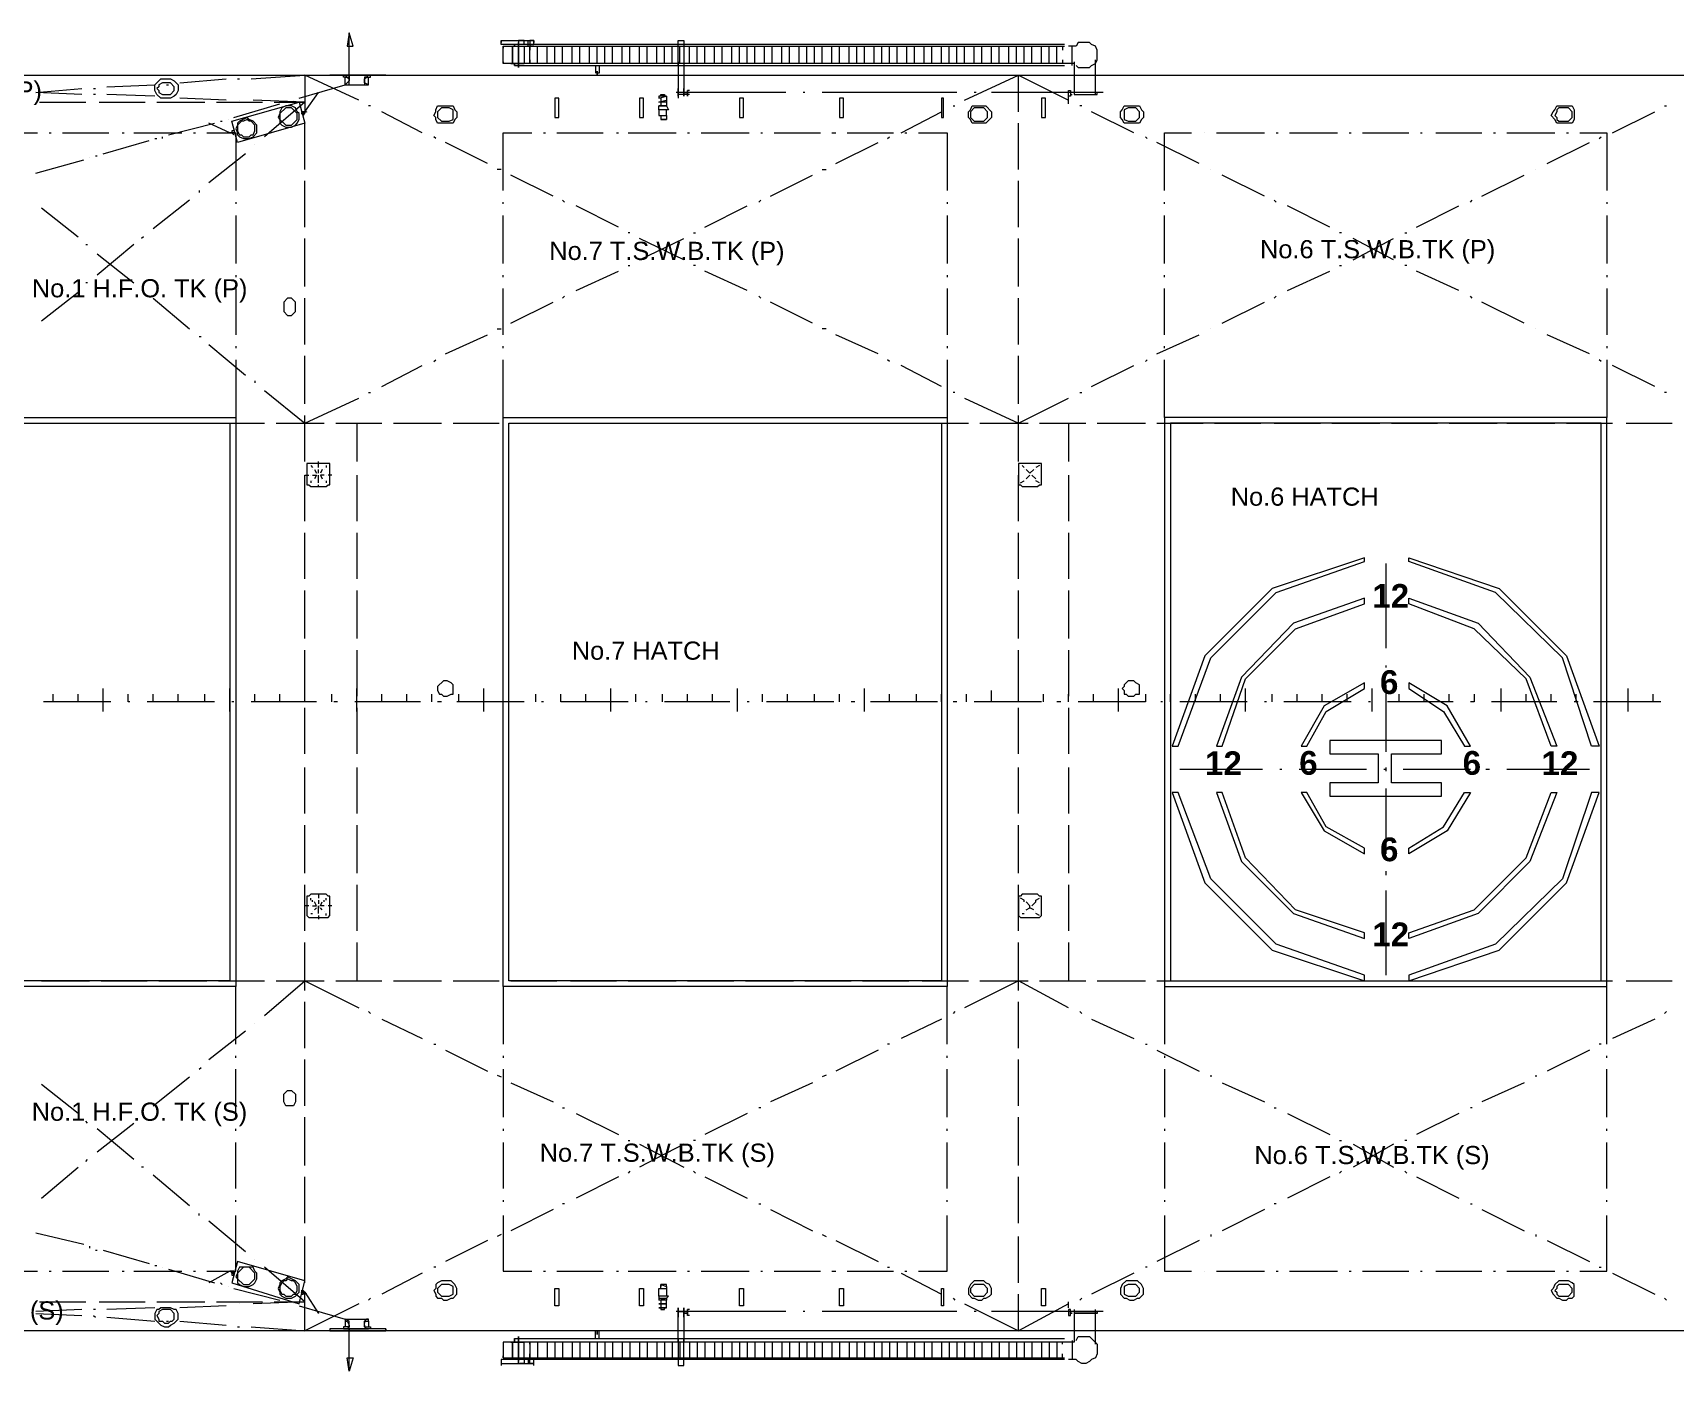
# Model space of a CAD drawing. Header units: millimetres. Extents: x -1005 to 291095, y -4225 to 50669.
# Drawn here: x 84228 to 143048, y -712 to 47225 of the extents above; entities that cross this region are included whole.
import ezdxf

# ---------------------------------------------------------------- set-up
doc = ezdxf.new("R2010")
doc.units = ezdxf.units.MM
doc.layers.add('PDF_Geomertry', color=7, linetype='Continuous')
doc.layers.add('PDF_Text', color=7, linetype='Continuous')
doc.styles.add('PDF SansSerif Bold', font='sanssb__.ttf')
doc.styles.get("Standard").update_dxf_attribs({"font": 'arial.ttf'})

msp = doc.modelspace()

# ---------------------------------------------------------------- linework, layer by layer
at = {"layer": 'PDF_Geomertry', "lineweight": 5}
for points in [[(95420, 45641), (95489, 45641), (95558, 45572), (95558, 45503), (95489, 45434), (95420, 45365), (95420, 45641), (95352, 45641), (95352, 45710), (95420, 45710), (95489, 45641), (95558, 45641), (95558, 45503), (95558, 47225)], [(100999, 46950), (100999, 46881)], [(101344, 46123), (101826, 46123), (101068, 46123), (101068, 46743), (101826, 46743), (101826, 46123)], [(101068, 46743), (101068, 46674), (101068, 46674)], [(101068, 46743), (101068, 46743)], [(101344, 46743), (101826, 46743)], [(121180, 46812), (101482, 46812), (101482, 46743), (121180, 46743)], [(101482, 46743), (101482, 46812)], [(102032, 46812), (101964, 46812), (101826, 46812), (101826, 46950), (101964, 46950), (102032, 46950), (102170, 46950), (102032, 46950)], [(101964, 46743), (101964, 46812), (101964, 46950), (102032, 46950), (102032, 46812), (102032, 46743), (102032, 46605)], [(102170, 46812), (102032, 46812), (102170, 46812), (102170, 46950), (102170, 46881)], [(102032, 46261), (102032, 46123), (102032, 46743)], [(102308, 46123), (102308, 46743)], [(102652, 46123), (102652, 46743)], [(102928, 46123), (102928, 46743)], [(103203, 46123), (103203, 46743)], [(103548, 46123), (103548, 46743)], [(103823, 46123), (103823, 46743)], [(104168, 46123), (104168, 46743)], [(104443, 46123), (104443, 46743)], [(104719, 46123), (104719, 46743)], [(104994, 46123), (104994, 46743)], [(105338, 46123), (105338, 46743)], [(105614, 46123), (105614, 46743)], [(105958, 46123), (105958, 46743)], [(106234, 46123), (106234, 46743)], [(106578, 46123), (106578, 46743)], [(106854, 46123), (106854, 46743)], [(107129, 46123), (107129, 46743)], [(107336, 46054), (107336, 46812), (107336, 46950), (107542, 46950), (107542, 46812), (107542, 46054)], [(107405, 46123), (107405, 46743)], [(107749, 46123), (107749, 46743)], [(108025, 46123), (108025, 46743)], [(108300, 46123), (108300, 46743)], [(108645, 46123), (108645, 46743)], [(108920, 46123), (108920, 46743)], [(109264, 46123), (109264, 46743)], [(109540, 46123), (109540, 46743)], [(109815, 46123), (109815, 46743)], [(110091, 46123), (110091, 46743)], [(110435, 46123), (110435, 46743)], [(110711, 46123), (110711, 46743)], [(111055, 46123), (111055, 46743)], [(111331, 46123), (111331, 46743)], [(111675, 46123), (111675, 46743)], [(111951, 46123), (111951, 46743)], [(112226, 46123), (112226, 46743)], [(112501, 46123), (112501, 46743)], [(112846, 46123), (112846, 46743)], [(113121, 46123), (113121, 46743)], [(113466, 46123), (113466, 46743)], [(113741, 46123), (113741, 46743)], [(114017, 46123), (114017, 46743)], [(114361, 46123), (114361, 46743)], [(114637, 46123), (114637, 46743)], [(114912, 46123), (114912, 46743)], [(115188, 46123), (115188, 46743)], [(115532, 46123), (115532, 46743)], [(115808, 46123), (115808, 46743)], [(116152, 46123), (116152, 46743)], [(116427, 46123), (116427, 46743)], [(116772, 46123), (116772, 46743)], [(117047, 46123), (117047, 46743)], [(117323, 46123), (117323, 46743)], [(117598, 46123), (117598, 46743)], [(117943, 46123), (117943, 46743)], [(118218, 46123), (118218, 46743)], [(118563, 46123), (118563, 46743)], [(118838, 46123), (118838, 46743)], [(119182, 46123), (119182, 46743)], [(119458, 46123), (119458, 46743)], [(119733, 46123), (119733, 46743)], [(120009, 46123), (120009, 46743)], [(120353, 46123), (120353, 46743)], [(120629, 46123), (120629, 46743)], [(120904, 46123), (120904, 46743)], [(121111, 46743), (121111, 46605)], [(121593, 46054), (121662, 45985), (122075, 45985), (122144, 46054), (122282, 46123), (122351, 46261), (122351, 46605), (122282, 46743), (122144, 46812), (122075, 46881), (121662, 46881), (121593, 46743), (121318, 46743)], [(121455, 46054), (121455, 46743)], [(101068, 46192), (101068, 46123), (101068, 46123)], [(101068, 46192), (101068, 46192)], [(121524, 46123), (101482, 46123), (101482, 46054), (109678, 46054)], [(101482, 46054), (101482, 46123)], [(104374, 46054), (104374, 45779)], [(104512, 46054), (104512, 45779), (104443, 45779)], [(107336, 46192), (107336, 45021), (107336, 45021), (107336, 45228), (107336, 44952), (107336, 44883)], [(107542, 46192), (107542, 45021), (107542, 45021), (107542, 45228), (107542, 44952), (107542, 44952)], [(108369, 46054), (121180, 46054)], [(121111, 46261), (121111, 46123)], [(121524, 46192), (121524, 45021), (122282, 45021), (122351, 45021), (122351, 45090), (122282, 45090), (121524, 45090)], [(122282, 45021), (122282, 46261)], [(122282, 46192), (122282, 46192)], [(72554, 45710), (90599, 45710), (144666, 45710)], [(86880, 45297), (88602, 45365)], [(89015, 45365), (89084, 45365)], [(89497, 45434), (91150, 45572)], [(91563, 45572), (91632, 45572)], [(92046, 45572), (93974, 45710)], [(93767, 44883), (95420, 45365), (96247, 45365), (96109, 45434), (96109, 45572), (96178, 45641), (96247, 45641), (96316, 45641), (96316, 45710), (96247, 45710)], [(95903, 44814), (93974, 45710), (93974, 44401), (93974, 44401)], [(95420, 45710), (96247, 45710), (96178, 45641), (96109, 45641), (96109, 45572), (96109, 45503), (96109, 45434), (96109, 45365), (96178, 45365), (96247, 45365), (96247, 45641)], [(95420, 45365), (95558, 45365), (95558, 45503)], [(95558, 45710), (95558, 45641)], [(117598, 44814), (119527, 45710)], [(119527, 44401), (119527, 45710), (121318, 44814)], [(85985, 45021), (84332, 45090), (85985, 45228)], [(84469, 44746), (86122, 44746)], [(86398, 45228), (86467, 45228)], [(86467, 45021), (86398, 45021)], [(86604, 44746), (88257, 44746)], [(88602, 44952), (86880, 45021)], [(88671, 44746), (90393, 44746)], [(89084, 44883), (89015, 44883)], [(91150, 44814), (89497, 44883)], [(90806, 44746), (92459, 44746)], [(91632, 44814), (91632, 44814)], [(93974, 44746), (92114, 44814)], [(92872, 44746), (93974, 44746), (92528, 43506)], [(93285, 44746), (93354, 44746)], [(93561, 44814), (93561, 44814)], [(93974, 44401), (93974, 44401), (94456, 45090)], [(106923, 44952), (106923, 44608), (106647, 44608), (106923, 44608), (106923, 44608)], [(106647, 44746), (106647, 44746)], [(106716, 44952), (106716, 45021), (106854, 45021), (106854, 44952)], [(106716, 44883), (106716, 44608), (106716, 44608)], [(106785, 45021), (106785, 44952)], [(111193, 45090), (107267, 45090)], [(107336, 45021), (107336, 45021), (107336, 45021), (107336, 45159), (107336, 45228), (107336, 45228)], [(107336, 44952), (107336, 45228)], [(107749, 45021), (107680, 45021), (107542, 45021), (107542, 45021), (107336, 45021), (107336, 45021)], [(107542, 44952), (107542, 45228)], [(107542, 45021), (107542, 45021), (107542, 45159), (107542, 45090), (107680, 45090)], [(107542, 45090), (107542, 45090)], [(107749, 45159), (107680, 45159), (107680, 45159)], [(111882, 45090), (111813, 45090)], [(117323, 45090), (112501, 45090)], [(118012, 45090), (117943, 45090)], [(122557, 45090), (118563, 45090)], [(121318, 44677), (121318, 44952), (121318, 45159), (121386, 45159), (121386, 44952), (121318, 44952)], [(121455, 45090), (121386, 45090)], [(121386, 45021), (121455, 45021)], [(91219, 44126), (91219, 44126)], [(91426, 44195), (93079, 44677)], [(94043, 44401), (93836, 44332), (93905, 44332), (93905, 44401), (93836, 44401), (93836, 44401)], [(93905, 44263), (93905, 44263), (93974, 44332), (93974, 44401), (93836, 44401), (93836, 44401)], [(96316, 44608), (96247, 44608)], [(98175, 43644), (96729, 44401)], [(106647, 44608), (106647, 44608)], [(106647, 44470), (106647, 44608), (106923, 44608), (106991, 44470), (106647, 44470), (106647, 44263), (106923, 44263), (106923, 44470)], [(106716, 44263), (106716, 44126), (106716, 44126)], [(106923, 44608), (106923, 44608)], [(106923, 44263), (106923, 44126), (106923, 44126)], [(115325, 43644), (116772, 44401)], [(117185, 44608), (117254, 44608)], [(121800, 44608), (121731, 44608)], [(123659, 43644), (122144, 44401)], [(140809, 43644), (142324, 44401)], [(142669, 44608), (142738, 44608)], [(82679, 43644), (84400, 43644)], [(84814, 43644), (84883, 43644)], [(85296, 43644), (86949, 43644)], [(87431, 43644), (87500, 43644)], [(87844, 43644), (89566, 43644)], [(89084, 43575), (90737, 43988)], [(89979, 43644), (90048, 43644)], [(90461, 43644), (91495, 43644), (91495, 41577)], [(91288, 43644), (91288, 43644), (90530, 43988)], [(90944, 44057), (91012, 44057)], [(91426, 43712), (91357, 43712), (91357, 43644), (91426, 43644), (91288, 43644), (91357, 43644), (91357, 43644)], [(91288, 43644), (91357, 43644), (91357, 43644)], [(91426, 43781), (91426, 43712), (91357, 43712), (91357, 43644), (91426, 43575)], [(93974, 42335), (93974, 43988)], [(101068, 41577), (101068, 43644), (102101, 43644)], [(102515, 43644), (102584, 43644)], [(102997, 43644), (104650, 43644)], [(105132, 43644), (105201, 43644)], [(105545, 43644), (107267, 43644)], [(107680, 43644), (107749, 43644)], [(108162, 43644), (109884, 43644)], [(110298, 43644), (110366, 43644)], [(110780, 43644), (112433, 43644)], [(112846, 43644), (112984, 43644)], [(113397, 43644), (115050, 43644)], [(115463, 43644), (115532, 43644)], [(115945, 43644), (116978, 43644), (116978, 41577)], [(119527, 42335), (119527, 43988)], [(124761, 41577), (124761, 43644), (125726, 43644)], [(126208, 43644), (126208, 43644)], [(126621, 43644), (128343, 43644)], [(128756, 43644), (128825, 43644)], [(129238, 43644), (130960, 43644)], [(131373, 43644), (131442, 43644)], [(131855, 43644), (133508, 43644)], [(133922, 43644), (133991, 43644)], [(134473, 43644), (136126, 43644)], [(136539, 43644), (136608, 43644)], [(137021, 43644), (138743, 43644)], [(139156, 43644), (139225, 43644)], [(139638, 43644), (140603, 43644), (140603, 41577)], [(86742, 42886), (88395, 43368)], [(88602, 43437), (88671, 43437)], [(88877, 43437), (88877, 43506)], [(92183, 43230), (92183, 43230)], [(98658, 43437), (98589, 43506)], [(100517, 42542), (99002, 43299)], [(112984, 42542), (114499, 43299)], [(114843, 43437), (114912, 43506)], [(124141, 43437), (124073, 43506)], [(126001, 42542), (124486, 43299)], [(138467, 42542), (139983, 43299)], [(140327, 43437), (140396, 43506)], [(84332, 42197), (86053, 42679)], [(86260, 42748), (86260, 42748)], [(86467, 42817), (86536, 42817)], [(91839, 42886), (90530, 41853)], [(93974, 40269), (93974, 41922)], [(100999, 42335), (100862, 42335)], [(102859, 41371), (101344, 42128)], [(110642, 41371), (112157, 42128)], [(112501, 42335), (112639, 42335)], [(119527, 40269), (119527, 41922)], [(126414, 42335), (126414, 42335)], [(128343, 41371), (126828, 42128)], [(136126, 41371), (137641, 42128)], [(138054, 42335), (138054, 42335)], [(89842, 41233), (88533, 40200)], [(90186, 41577), (90186, 41508)], [(103272, 41164), (103203, 41233)], [(110229, 41164), (110298, 41233)], [(128756, 41164), (128687, 41233)], [(135712, 41164), (135781, 41233)], [(84538, 40957), (85847, 39924)], [(91495, 41164), (91495, 41095)], [(91495, 40682), (91495, 38960)], [(101068, 41095), (101068, 41164)], [(101068, 38960), (101068, 40682)], [(105201, 40269), (103685, 41026)], [(108300, 40269), (109815, 41026)], [(116978, 41164), (116978, 41095)], [(116978, 40682), (116978, 38960)], [(124761, 41095), (124761, 41164)], [(124761, 38960), (124761, 40682)], [(130685, 40269), (129169, 41026)], [(133784, 40269), (135299, 41026)], [(140603, 41164), (140603, 41095)], [(140603, 40682), (140603, 38960)], [(105614, 40062), (105545, 40062)], [(107887, 40062), (107956, 40062)], [(131098, 40062), (131029, 40062)], [(133371, 40062), (133440, 40062)], [(86122, 39649), (86191, 39649)], [(87844, 39649), (86536, 38547)], [(88189, 39924), (88120, 39855)], [(93974, 38134), (93974, 39855)], [(107542, 39098), (105958, 39855)], [(105958, 39098), (107542, 39855)], [(119527, 38134), (119527, 39855)], [(131511, 39098), (132957, 39855)], [(132957, 39098), (131511, 39855)], [(86536, 39304), (87844, 38271)], [(105545, 38891), (105614, 38891)], [(107956, 38891), (107887, 38891)], [(131029, 38891), (131098, 38891)], [(133440, 38891), (133371, 38891)], [(86191, 38271), (86122, 38271)], [(91495, 38547), (91495, 38478)], [(101068, 38478), (101068, 38547)], [(103685, 37996), (105201, 38685)], [(109815, 37996), (108300, 38685)], [(116978, 38547), (116978, 38478)], [(124761, 38478), (124761, 38547)], [(129169, 37996), (130685, 38685)], [(135299, 37996), (133784, 38685)], [(140603, 38547), (140603, 38478)], [(85847, 37927), (84538, 36894)], [(88189, 37996), (88189, 37996)], [(88533, 37720), (89842, 36618)], [(91495, 38065), (91495, 36412)], [(93974, 36067), (93974, 37720)], [(101068, 36412), (101068, 38065)], [(103203, 37720), (103272, 37789)], [(110298, 37720), (110229, 37789)], [(116978, 38065), (116978, 36412)], [(119527, 36067), (119527, 37720)], [(124761, 36412), (124761, 38065)], [(128687, 37720), (128756, 37789)], [(135781, 37720), (135712, 37789)], [(140603, 38065), (140603, 36412)], [(101344, 36825), (102859, 37583)], [(112157, 36825), (110642, 37583)], [(126828, 36825), (128343, 37583)], [(137641, 36825), (136126, 37583)], [(100862, 36618), (100999, 36618)], [(112639, 36618), (112501, 36618)], [(126414, 36618), (126414, 36618)], [(138054, 36618), (138054, 36618)], [(90186, 36343), (90255, 36343)], [(90530, 36067), (91839, 34965)], [(91495, 35998), (91495, 35930)], [(99002, 35723), (100517, 36412)], [(101068, 35930), (101068, 35998)], [(114499, 35723), (112984, 36412)], [(116978, 35998), (116978, 35930)], [(124486, 35723), (126001, 36412)], [(124761, 35930), (124761, 35998)], [(139983, 35723), (138467, 36412)], [(140603, 35998), (140603, 35930)], [(91495, 35516), (91495, 33450)], [(93974, 33932), (93974, 35654)], [(96729, 34552), (98175, 35310)], [(98589, 35447), (98658, 35516)], [(116978, 35516), (116978, 33450), (116978, 13063), (101068, 13063), (101068, 33450), (116978, 33450)], [(101068, 33450), (101068, 35516)], [(114912, 35447), (114843, 35516)], [(116772, 34552), (115325, 35310)], [(119527, 33932), (119527, 35654)], [(122144, 34552), (123659, 35310)], [(124073, 35447), (124141, 35516)], [(124761, 33450), (124761, 35516)], [(140396, 35447), (140327, 35516)], [(140603, 35516), (140603, 33450)], [(142324, 34552), (140809, 35310)], [(92183, 34759), (92183, 34690)], [(92528, 34414), (93974, 33243), (95903, 34139)], [(96247, 34345), (96316, 34345)], [(117254, 34345), (117185, 34345)], [(117598, 34139), (119527, 33243), (121318, 34139)], [(121731, 34345), (121800, 34345)], [(142738, 34345), (142669, 34345)], [(84538, 33243), (86260, 33243)], [(86673, 33243), (88326, 33243)], [(88740, 33243), (90461, 33243)], [(90875, 33243), (92528, 33243)], [(92941, 33243), (94663, 33243)], [(93974, 31866), (93974, 33519)], [(95076, 33243), (96729, 33243)], [(95834, 33243), (95834, 31866)], [(97142, 33243), (98864, 33243)], [(99277, 33243), (100930, 33243)], [(101344, 33243), (102997, 33243)], [(103479, 33243), (105132, 33243)], [(105545, 33243), (107267, 33243)], [(107680, 33243), (109333, 33243)], [(109747, 33243), (111468, 33243)], [(111882, 33243), (113535, 33243)], [(113948, 33243), (115601, 33243)], [(116083, 33243), (117736, 33243)], [(118149, 33243), (119871, 33243)], [(119527, 31866), (119527, 33519)], [(120284, 33243), (121937, 33243)], [(121318, 33243), (121318, 31866)], [(122351, 33243), (124073, 33243)], [(124486, 33243), (126139, 33243)], [(126552, 33243), (128205, 33243)], [(128687, 33243), (130340, 33243)], [(130753, 33243), (132475, 33243)], [(132889, 33243), (134542, 33243)], [(134955, 33243), (136677, 33243)], [(137021, 33243), (138743, 33243)], [(139156, 33243), (140809, 33243)], [(141291, 33243), (142944, 33243)], [(94456, 31659), (94456, 31728), (94456, 31866)], [(93974, 29731), (93974, 31384), (94112, 31384)], [(94181, 31728), (94250, 31659)], [(94181, 31384), (94181, 31384)], [(94181, 31177), (94181, 31108)], [(94250, 31590), (94250, 31590)], [(94250, 31384), (94387, 31384), (94319, 31246)], [(94250, 31177), (94250, 31177)], [(94319, 31590), (94387, 31453)], [(94456, 31453), (94456, 31590)], [(94456, 31108), (94456, 31177), (94456, 31384), (94456, 31384), (94456, 31384)], [(94594, 31590), (94525, 31453)], [(94663, 31384), (94525, 31384), (94594, 31246)], [(94663, 31590), (94663, 31590)], [(94663, 31177), (94663, 31177)], [(94732, 31728), (94732, 31659)], [(94732, 31384), (94732, 31384)], [(94732, 31177), (94732, 31108)], [(94938, 31384), (94801, 31384)], [(95834, 31384), (95834, 29731)], [(119527, 29731), (119527, 31384)], [(119596, 31108), (119733, 31177), (119733, 31177)], [(119665, 31728), (119733, 31659)], [(119733, 31590), (119733, 31590)], [(120078, 31590), (119940, 31453), (119802, 31590)], [(119802, 31246), (119940, 31384), (119940, 31384)], [(119940, 31384), (119940, 31384)], [(120009, 31384), (120147, 31246)], [(120284, 31728), (120147, 31659)], [(120147, 31590), (120147, 31590)], [(120284, 31108), (120147, 31177), (120147, 31177)], [(121318, 31384), (121318, 29731)], [(94456, 30971), (94456, 31039)], [(93974, 27665), (93974, 29318)], [(95834, 29318), (95834, 27665)], [(119527, 27665), (119527, 29318)], [(121318, 29318), (121318, 27665)], [(132682, 28216), (132682, 25185)], [(93974, 25529), (93974, 27251)], [(95834, 27251), (95834, 25529)], [(119527, 25529), (119527, 27251)], [(121318, 27251), (121318, 25529)], [(93974, 23463), (93974, 25116)], [(95834, 25116), (95834, 23463)], [(119527, 23463), (119527, 25116)], [(121318, 25116), (121318, 23463)], [(132682, 24565), (132682, 24496)], [(84951, 23257), (84951, 23532)], [(85847, 23257), (85847, 23532)], [(86742, 22912), (86742, 23739)], [(87706, 23257), (87638, 23257), (87638, 23532)], [(88533, 23257), (88533, 23532)], [(89428, 23257), (89428, 23532)], [(90393, 23257), (90393, 23532)], [(91288, 22912), (91288, 23739)], [(92183, 23257), (92183, 23532)], [(93079, 23257), (93079, 23532)], [(93974, 23257), (93974, 23532)], [(94938, 23257), (94938, 23532)], [(95834, 22912), (95834, 23739)], [(96729, 23257), (96729, 23532)], [(97625, 23257), (97625, 23532)], [(98520, 23257), (98520, 23532)], [(99484, 23257), (99484, 23532)], [(100379, 22912), (100379, 23739)], [(101275, 23257), (101275, 23532)], [(102239, 23257), (102239, 23532)], [(105545, 23257), (103135, 23257), (103135, 23532)], [(104030, 23257), (104030, 23532)], [(104925, 22912), (104925, 23739)], [(105821, 23257), (105821, 23532)], [(106785, 23257), (106785, 23532)], [(107680, 23257), (107680, 23532)], [(108576, 23257), (108576, 23532)], [(109471, 22912), (109471, 23739)], [(110366, 23257), (110366, 23532)], [(111262, 23257), (111262, 23532)], [(112226, 23257), (112226, 23532)], [(113121, 23257), (113121, 23532)], [(114017, 22912), (114017, 23739)], [(114912, 23257), (114912, 23532)], [(115876, 23257), (115876, 23532)], [(116772, 23257), (116772, 23532)], [(117667, 23257), (117667, 23532)], [(118563, 23257), (118563, 23670)], [(119527, 23257), (119527, 23532)], [(120422, 23257), (120422, 23532)], [(121318, 23257), (121318, 23532)], [(124073, 23532), (124073, 23257), (121662, 23257)], [(122213, 23257), (122213, 23532)], [(123108, 22912), (123108, 23739)], [(124968, 23257), (124968, 23532)], [(125863, 23257), (125863, 23532)], [(126759, 23257), (126759, 23532)], [(127654, 22912), (127654, 23739)], [(128618, 23257), (128618, 23532)], [(129514, 23257), (129514, 23532)], [(130409, 23257), (130409, 23532)], [(131304, 23257), (131304, 23532)], [(132200, 22912), (132200, 23739)], [(132682, 23876), (132682, 21466)], [(133164, 23257), (133164, 23532)], [(134059, 23257), (134059, 23532)], [(134955, 23257), (134955, 23532)], [(135850, 23532), (135850, 23257), (135712, 23257)], [(136814, 22912), (136814, 23739)], [(137710, 23257), (137710, 23532)], [(138605, 23257), (138605, 23532)], [(139501, 23257), (139501, 23532)], [(140396, 23257), (140396, 23532)], [(141360, 22912), (141360, 23739)], [(142256, 23257), (142256, 23532)], [(87018, 23257), (84607, 23257)], [(90737, 23257), (88326, 23257)], [(91426, 23257), (91357, 23257)], [(94387, 23257), (92046, 23257)], [(93974, 21397), (93974, 23050)], [(95145, 23257), (95007, 23257)], [(98107, 23257), (95765, 23257)], [(95834, 23050), (95834, 21397)], [(98864, 23257), (98726, 23257)], [(101826, 23257), (99415, 23257)], [(102515, 23257), (102446, 23257)], [(106234, 23257), (106165, 23257)], [(109196, 23257), (106854, 23257)], [(109884, 23257), (109815, 23257)], [(112915, 23257), (110504, 23257)], [(113672, 23257), (113535, 23257)], [(116634, 23257), (114223, 23257)], [(117323, 23257), (117185, 23257)], [(120353, 23257), (117943, 23257)], [(119527, 21397), (119527, 23050)], [(121042, 23257), (120904, 23257)], [(121318, 23050), (121318, 21397)], [(124692, 23257), (124624, 23257)], [(127723, 23257), (125312, 23257)], [(128412, 23257), (128343, 23257)], [(131442, 23257), (129032, 23257)], [(132131, 23257), (132062, 23257)], [(135093, 23257), (132751, 23257)], [(138812, 23257), (136470, 23257)], [(139569, 23257), (139432, 23257)], [(142531, 23257), (140120, 23257)], [(132889, 21879), (132406, 21879)], [(93974, 19262), (93974, 20915)], [(95834, 20915), (95834, 19262)], [(119527, 19262), (119527, 20915)], [(121318, 20915), (121318, 19262)], [(125312, 20846), (128274, 20846)], [(128894, 20846), (128963, 20846)], [(129583, 20846), (131993, 20846)], [(132613, 20846), (132682, 20846)], [(132682, 20915), (132682, 20777)], [(133302, 20846), (135712, 20846)], [(136263, 20846), (136401, 20846)], [(137021, 20846), (139983, 20846)], [(132682, 20157), (132682, 17815)], [(132406, 19882), (132889, 19882)], [(93974, 17127), (93974, 18849)], [(95834, 18849), (95834, 17127)], [(119527, 17127), (119527, 18849)], [(121318, 18849), (121318, 17127)], [(132682, 17196), (132682, 17058)], [(93974, 15060), (93974, 16713)], [(95834, 16713), (95834, 15060)], [(119527, 15060), (119527, 16713)], [(121318, 16713), (121318, 15060)], [(132682, 16507), (132682, 13476)], [(94112, 15956), (93974, 15956)], [(94181, 16162), (94181, 16231)], [(94181, 15956), (94181, 15956)], [(94250, 16094), (94250, 16162)], [(94250, 15956), (94387, 15956), (94319, 16094)], [(94319, 15818), (94387, 15887)], [(94456, 16369), (94456, 16231), (94456, 16231)], [(94456, 16162), (94456, 16025)], [(94456, 15680), (94456, 15680), (94456, 15887), (94456, 15956), (94456, 15956)], [(94663, 15956), (94525, 15956), (94594, 16094)], [(94594, 15818), (94525, 15887)], [(94663, 16094), (94663, 16162)], [(94732, 16162), (94732, 16231)], [(94732, 15956), (94732, 15956)], [(94938, 15956), (94801, 15956)], [(119733, 16094), (119733, 16162), (119596, 16231)], [(120078, 15818), (119940, 15887), (119940, 15956), (119802, 16094)], [(119802, 15818), (119940, 15887), (119940, 15956)], [(120009, 15956), (120147, 16094), (120147, 16162), (120284, 16231)], [(94181, 15680), (94250, 15680)], [(94250, 15749), (94250, 15749)], [(94456, 15611), (94456, 15474)], [(94663, 15749), (94663, 15749)], [(94732, 15611), (94732, 15680)], [(119665, 15680), (119733, 15680)], [(119733, 15749), (119733, 15749)], [(120147, 15749), (120147, 15749)], [(120284, 15611), (120147, 15680)], [(93974, 12925), (93974, 14647)], [(95834, 14647), (95834, 13270)], [(119527, 12925), (119527, 14647)], [(121318, 14647), (121318, 13270)], [(84538, 13270), (86260, 13270)], [(86673, 13270), (88326, 13270)], [(88740, 13270), (90461, 13270)], [(90875, 13270), (92528, 13270)], [(91495, 10997), (91495, 13063)], [(92528, 12030), (93974, 13270), (95903, 12305)], [(92941, 13270), (94663, 13270)], [(95076, 13270), (96729, 13270)], [(97142, 13270), (98864, 13270)], [(99277, 13270), (100930, 13270)], [(101068, 13063), (101068, 10997)], [(101344, 13270), (102997, 13270)], [(103479, 13270), (105132, 13270)], [(105545, 13270), (107267, 13270)], [(107680, 13270), (109333, 13270)], [(109747, 13270), (111468, 13270)], [(111882, 13270), (113535, 13270)], [(113948, 13270), (115601, 13270)], [(116083, 13270), (117736, 13270)], [(116978, 10997), (116978, 13063)], [(121318, 12305), (119527, 13270), (117598, 12305)], [(118149, 13270), (119871, 13270)], [(120284, 13270), (121937, 13270)], [(122351, 13270), (124073, 13270)], [(124486, 13270), (126139, 13270)], [(124761, 13063), (124761, 10997)], [(126552, 13270), (128205, 13270)], [(128687, 13270), (130340, 13270)], [(130753, 13270), (132475, 13270)], [(132889, 13270), (134542, 13270)], [(134955, 13270), (136677, 13270)], [(137021, 13270), (138743, 13270)], [(139156, 13270), (140809, 13270)], [(140603, 10997), (140603, 13063)], [(141291, 13270), (142944, 13270)], [(93974, 10859), (93974, 12512)], [(119527, 10859), (119527, 12512)], [(96247, 12168), (96316, 12099)], [(96729, 11892), (98175, 11203)], [(116772, 11892), (115325, 11203)], [(117254, 12168), (117185, 12099)], [(121731, 12168), (121800, 12099)], [(122144, 11892), (123659, 11203)], [(142324, 11892), (140809, 11203)], [(142738, 12168), (142669, 12099)], [(90530, 10446), (91839, 11479)], [(92183, 11754), (92183, 11754)], [(98589, 10997), (98658, 10997)], [(99002, 10790), (100517, 10033)], [(114499, 10790), (112984, 10033)], [(114912, 10997), (114843, 10997)], [(124073, 10997), (124141, 10997)], [(124486, 10790), (126001, 10033)], [(139983, 10790), (138467, 10033)], [(140396, 10997), (140327, 10997)], [(90186, 10101), (90255, 10170)], [(91495, 10515), (91495, 10584)], [(91495, 8380), (91495, 10101)], [(93974, 8793), (93974, 10446)], [(101068, 10584), (101068, 10515)], [(101068, 10101), (101068, 8380)], [(116978, 10515), (116978, 10584)], [(116978, 8380), (116978, 10101)], [(119527, 8793), (119527, 10446)], [(124761, 10584), (124761, 10515)], [(124761, 10101), (124761, 8380)], [(140603, 10515), (140603, 10584)], [(140603, 8380), (140603, 10101)], [(85847, 8517), (84538, 9550)], [(88533, 8793), (89842, 9826)], [(100862, 9895), (100999, 9826)], [(101344, 9619), (102859, 8931)], [(112157, 9619), (110642, 8931)], [(112639, 9895), (112501, 9826)], [(126414, 9895), (126414, 9826)], [(126828, 9619), (128343, 8931)], [(137641, 9619), (136126, 8931)], [(138054, 9895), (138054, 9826)], [(86191, 8173), (86122, 8242)], [(88189, 8448), (88189, 8517)], [(93974, 6658), (93974, 8380)], [(103203, 8724), (103272, 8724)], [(103685, 8517), (105201, 7760)], [(109815, 8517), (108300, 7760)], [(110298, 8724), (110229, 8724)], [(119527, 6658), (119527, 8380)], [(128687, 8724), (128756, 8724)], [(129169, 8517), (130685, 7760)], [(135299, 8517), (133784, 7760)], [(135781, 8724), (135712, 8724)], [(86536, 7140), (87844, 8173)], [(87844, 6864), (86536, 7966)], [(91495, 7897), (91495, 7966)], [(101068, 7966), (101068, 7897)], [(116978, 7897), (116978, 7966)], [(124761, 7966), (124761, 7897)], [(140603, 7897), (140603, 7966)], [(91495, 5831), (91495, 7484)], [(101068, 7484), (101068, 5831)], [(105545, 7553), (105614, 7553)], [(107542, 7415), (105958, 6589)], [(105958, 7415), (107542, 6589)], [(107956, 7553), (107887, 7553)], [(116978, 5831), (116978, 7484)], [(124761, 7484), (124761, 5831)], [(131029, 7553), (131098, 7553)], [(132957, 7415), (131511, 6589)], [(131511, 7415), (132957, 6589)], [(133440, 7553), (133371, 7553)], [(140603, 5831), (140603, 7484)], [(84538, 5487), (85847, 6589)], [(86122, 6795), (86191, 6864)], [(88189, 6589), (88120, 6589)], [(89842, 5211), (88533, 6313)], [(93974, 4591), (93974, 6244)], [(105201, 6244), (103685, 5487)], [(105614, 6451), (105545, 6382)], [(107887, 6451), (107956, 6382)], [(108300, 6244), (109815, 5487)], [(119527, 4591), (119527, 6244)], [(130685, 6244), (129169, 5487)], [(131098, 6451), (131029, 6382)], [(133371, 6451), (133440, 6382)], [(133784, 6244), (135299, 5487)], [(91495, 5349), (91495, 5418)], [(101068, 5418), (101068, 5349)], [(116978, 5349), (116978, 5418)], [(124761, 5418), (124761, 5349)], [(140603, 5349), (140603, 5418)], [(90186, 4867), (90186, 4936)], [(90461, 2870), (91495, 2870), (91495, 4867)], [(101068, 4867), (101068, 2870), (102101, 2870)], [(102859, 5074), (101344, 4316)], [(103272, 5280), (103203, 5280)], [(110229, 5280), (110298, 5280)], [(110642, 5074), (112157, 4316)], [(115945, 2870), (116978, 2870), (116978, 4867)], [(124761, 4867), (124761, 2870), (125726, 2870)], [(128343, 5074), (126828, 4316)], [(128756, 5280), (128687, 5280)], [(135712, 5280), (135781, 5280)], [(136126, 5074), (137641, 4316)], [(139638, 2870), (140603, 2870), (140603, 4867)], [(84332, 4247), (86053, 3834)], [(91839, 3558), (90530, 4660)], [(100999, 4178), (100862, 4109)], [(112501, 4178), (112639, 4109)], [(126414, 4178), (126414, 4109)], [(138054, 4178), (138054, 4109)], [(86260, 3765), (86260, 3696)], [(86467, 3627), (86536, 3627)], [(86742, 3627), (88395, 3145)], [(93974, 2456), (93974, 4109)], [(100517, 3972), (99002, 3214)], [(112984, 3972), (114499, 3214)], [(119527, 2456), (119527, 4109)], [(126001, 3972), (124486, 3214)], [(138467, 3972), (139983, 3214)], [(88602, 3076), (88671, 3076)], [(88877, 3007), (88877, 3007)], [(92183, 3283), (92183, 3283)], [(92872, 1768), (93974, 1768), (92528, 3007)], [(98658, 3007), (98589, 3007)], [(114843, 3007), (114912, 3007)], [(124141, 3007), (124073, 3007)], [(140327, 3007), (140396, 3007)], [(82679, 2870), (84400, 2870)], [(84814, 2870), (84883, 2870)], [(85296, 2870), (86949, 2870)], [(87431, 2870), (87500, 2870)], [(87844, 2870), (89566, 2870)], [(89084, 2938), (90737, 2456)], [(89979, 2870), (90048, 2870)], [(91288, 2870), (90530, 2456)], [(90944, 2456), (91012, 2387)], [(91288, 2870), (91288, 2870), (91426, 2801)], [(91357, 2870), (91288, 2870), (91357, 2870), (91357, 2801), (91426, 2801), (91426, 2870), (91357, 2870), (91357, 2801)], [(91426, 2732), (91426, 2801), (91357, 2801), (91357, 2870), (91426, 2870), (91426, 2870)], [(91426, 2870), (91426, 2870), (91357, 2870), (91357, 2732), (91426, 2732), (91426, 2732)], [(98175, 2801), (96729, 2043)], [(102515, 2870), (102584, 2870)], [(102997, 2870), (104650, 2870)], [(105132, 2870), (105201, 2870)], [(105545, 2870), (107267, 2870)], [(106923, 2319), (106923, 2387), (106716, 2387), (106923, 2319), (106923, 2250)], [(106716, 2250), (106716, 2387), (106716, 2319)], [(107680, 2870), (107749, 2870)], [(108162, 2870), (109884, 2870)], [(110298, 2870), (110366, 2870)], [(110780, 2870), (112433, 2870)], [(112846, 2870), (112984, 2870)], [(113397, 2870), (115050, 2870)], [(115325, 2801), (116772, 2043)], [(115463, 2870), (115532, 2870)], [(123659, 2801), (122144, 2043)], [(126208, 2870), (126208, 2870)], [(126621, 2870), (128343, 2870)], [(128756, 2870), (128825, 2870)], [(129238, 2870), (130960, 2870)], [(131373, 2870), (131442, 2870)], [(131855, 2870), (133508, 2870)], [(133922, 2870), (133991, 2870)], [(134473, 2870), (136126, 2870)], [(136539, 2870), (136608, 2870)], [(137021, 2870), (138743, 2870)], [(139156, 2870), (139225, 2870)], [(140809, 2801), (142324, 2043)], [(84469, 1768), (86122, 1768)], [(86604, 1768), (88257, 1768)], [(88671, 1768), (90393, 1768)], [(90806, 1768), (92459, 1768)], [(91219, 2319), (91219, 2319)], [(91426, 2250), (93079, 1836)], [(93974, 1768), (92114, 1699)], [(93285, 1768), (93354, 1768)], [(93836, 2181), (93905, 2181), (93905, 2043), (93836, 2043), (93905, 2043), (93974, 2112), (93905, 2181)], [(94043, 2043), (93836, 2112)], [(95903, 1699), (93974, 734), (93974, 2043), (93974, 2112), (93974, 2112)], [(93974, 2112), (94456, 1354)], [(96316, 1905), (96247, 1836)], [(106647, 1974), (106647, 1905), (106923, 1905), (106991, 1974), (106647, 1974), (106647, 2250), (106923, 2250), (106923, 1974)], [(106923, 1561), (106647, 1561), (106923, 1561), (106923, 1836), (106647, 1905), (106647, 1836)], [(106923, 1836), (106923, 1836), (106647, 1836)], [(106716, 1905), (106716, 1905)], [(106716, 1836), (106716, 1561), (106716, 1492), (106854, 1492), (106854, 1561)], [(106923, 1905), (106923, 1836)], [(117185, 1905), (117254, 1836)], [(117598, 1699), (119527, 734), (119527, 2043)], [(121318, 1561), (121318, 1768)], [(121800, 1905), (121731, 1836)], [(142669, 1905), (142738, 1836)], [(85985, 1492), (84332, 1423)], [(84332, 1354), (85985, 1285)], [(86467, 1492), (86398, 1492)], [(86398, 1285), (86467, 1217)], [(88602, 1561), (86880, 1492)], [(86880, 1217), (88602, 1079)], [(89084, 1561), (89015, 1561)], [(91150, 1630), (89497, 1561)], [(91632, 1699), (91632, 1699)], [(93561, 1699), (93561, 1699)], [(93767, 1630), (95420, 1148), (95420, 1079), (95489, 1079), (95558, 941), (95558, 872), (95420, 872), (95352, 872), (95352, 803), (95420, 803), (95489, 803), (95558, 872), (95558, 941)], [(121524, 1492), (121524, 321), (101482, 321), (101482, 459), (109678, 459)], [(106647, 1699), (106647, 1699)], [(106647, 1561), (106647, 1561)], [(106923, 1699), (106923, 1699)], [(111193, 1423), (107267, 1423)], [(107336, 1217), (107336, 1217), (107336, 1285), (107336, 1561), (107336, 1492), (107336, 1492)], [(107336, 1561), (107336, 1285)], [(107336, 1492), (107336, 1354), (107336, 1354)], [(107336, 1492), (107336, 1423), (107336, 1423)], [(107336, 321), (107336, 1492), (107336, 1217)], [(107336, 1423), (107336, 1423), (107336, 1354), (107336, 1354), (107336, 1423), (107542, 1423)], [(107680, 1354), (107542, 1354), (107542, 1492), (107542, 1492)], [(107542, 1217), (107542, 1217), (107542, 1492), (107542, 1423), (107680, 1423)], [(107542, 1492), (107542, 321)], [(107542, 1423), (107542, 1423)], [(107542, 1354), (107542, 1354), (107542, 1285), (107542, 1285)], [(107749, 1492), (107680, 1492), (107680, 1492)], [(107680, 1492), (107680, 1285)], [(107749, 1285), (107680, 1285), (107680, 1285)], [(111882, 1423), (111813, 1423)], [(117323, 1423), (112501, 1423)], [(118012, 1423), (117943, 1423)], [(122557, 1423), (118563, 1423)], [(121318, 1699), (119527, 734)], [(121386, 1423), (121455, 1423)], [(121455, 1354), (121386, 1354)], [(121524, 1423), (122282, 1423), (122351, 1423), (122351, 1354), (122282, 1354), (121524, 1354)], [(122282, 321), (122282, 252), (122282, 1492)], [(144666, 734), (90599, 734), (83023, 734)], [(89015, 1079), (89084, 1079)], [(89497, 1079), (91150, 941)], [(91563, 872), (91632, 872)], [(92046, 872), (93974, 734)], [(94869, 803), (94869, 734)], [(95558, -712), (95558, 1010), (95558, 1079), (95420, 1148), (96247, 1148)], [(95420, 1079), (95420, 872)], [(95420, 803), (96247, 803)], [(95558, 803), (95558, 734)], [(96247, 1079), (96247, 1148), (96178, 1148), (96109, 1079), (96109, 1010)], [(96109, 941), (96109, 1079), (96247, 1079), (96247, 872), (96316, 872), (96316, 803), (96178, 803), (96109, 872), (96109, 941), (96109, 872), (96178, 872), (96247, 872)], [(96867, 803), (96867, 734)], [(104374, 459), (104374, 734)], [(104512, 459), (104512, 734), (104443, 734), (104443, 597), (104443, 597), (104443, 734)], [(101344, 321), (101826, 321), (101068, 321), (101068, -230), (101826, -230), (101826, 321)], [(101482, 459), (101482, 321)], [(102032, 252), (102032, 321), (102032, -230), (102032, -92)], [(102308, 321), (102308, -230)], [(102652, 321), (102652, -230)], [(102928, 321), (102928, -230)], [(103203, 321), (103203, -230)], [(103548, 321), (103548, -230)], [(103823, 321), (103823, -230)], [(104168, 321), (104168, -230)], [(104443, 321), (104443, -230)], [(104719, 321), (104719, -230)], [(104994, 321), (104994, -230)], [(105338, 321), (105338, -230)], [(105614, 321), (105614, -230)], [(105958, 321), (105958, -230)], [(106234, 321), (106234, -230)], [(106578, 321), (106578, -230)], [(106854, 321), (106854, -230)], [(107129, 321), (107129, -230)], [(107336, 459), (107336, -299), (107336, -505), (107542, -505), (107542, -299), (107542, 459)], [(107405, 321), (107405, -230)], [(107749, 321), (107749, -230)], [(108025, 321), (108025, -230)], [(108300, 321), (108300, -230)], [(108369, 459), (121180, 459)], [(108645, 321), (108645, -230)], [(108920, 321), (108920, -230)], [(109264, 321), (109264, -230)], [(109540, 321), (109540, -230)], [(109815, 321), (109815, -230)], [(110091, 321), (110091, -230)], [(110435, 321), (110435, -230)], [(110711, 321), (110711, -230)], [(111055, 321), (111055, -230)], [(111331, 321), (111331, -230)], [(111675, 321), (111675, -230)], [(111951, 321), (111951, -230)], [(112226, 321), (112226, -230)], [(112501, 321), (112501, -230)], [(112846, 321), (112846, -230)], [(113121, 321), (113121, -230)], [(113466, 321), (113466, -230)], [(113741, 321), (113741, -230)], [(114017, 321), (114017, -230)], [(114361, 321), (114361, -230)], [(114637, 321), (114637, -230)], [(114912, 321), (114912, -230)], [(115188, 321), (115188, -230)], [(115532, 321), (115532, -230)], [(115808, 321), (115808, -230)], [(116152, 321), (116152, -230)], [(116427, 321), (116427, -230)], [(116772, 321), (116772, -230)], [(117047, 321), (117047, -230)], [(117323, 321), (117323, -230)], [(117598, 321), (117598, -230)], [(117943, 321), (117943, -230)], [(118218, 321), (118218, -230)], [(118563, 321), (118563, -230)], [(118838, 321), (118838, -230)], [(119182, 321), (119182, -230)], [(119458, 321), (119458, -230)], [(119733, 321), (119733, -230)], [(120009, 321), (120009, -230)], [(120353, 321), (120353, -230)], [(120629, 321), (120629, -230)], [(120904, 321), (120904, -230)], [(121111, 252), (121111, 321)], [(121593, 390), (121662, 528), (122075, 528), (122351, 252), (122351, -92), (122282, -230), (122144, -299), (122075, -368), (121937, -436), (121800, -436), (121662, -368), (121593, -299), (121318, -299)], [(121455, 390), (121455, -299)], [(100999, -436), (100999, -505)], [(101068, -230), (101068, -161), (101068, -161)], [(101068, -230), (101068, -230)], [(101344, -230), (101826, -230)], [(121180, -299), (101482, -299), (101482, -230), (121180, -230)], [(101482, -230), (101482, -299)], [(102170, -299), (102032, -299), (101964, -299), (101826, -299), (101826, -436), (101964, -436), (102032, -436), (102170, -436), (102032, -436)], [(101964, -299), (101964, -299), (101964, -436), (102032, -436), (102032, -299)], [(102170, -505), (102170, -436), (102170, -368), (102170, -299), (102032, -299), (102032, -299)], [(121111, -230), (121111, -92)]]:
    msp.add_lwpolyline(points, dxfattribs=at)
for points in [[(95696, 46743), (95558, 47225), (95489, 46743), (95696, 46743)], [(95696, 46743), (95558, 47225), (95489, 46743), (95696, 46743)], [(100999, 46812), (100999, 46950), (101619, 46950), (101826, 46950), (101619, 46950), (101619, 46812)], [(101413, 46743), (101413, 46123)], [(101619, 46881), (101619, 45985)], [(101482, 46054), (101482, 46123), (101482, 46054)], [(89084, 45572), (89153, 45572), (89291, 45503), (89428, 45365), (89428, 45159), (89359, 45021), (89291, 44952), (89153, 44883), (89084, 44883), (88946, 44883), (88808, 44883), (88671, 45021), (88602, 45159), (88602, 45365), (88808, 45572), (88946, 45572)], [(89084, 45434), (88946, 45434), (88877, 45434), (88740, 45365), (88740, 45297), (88671, 45228), (88740, 45159), (88740, 45090), (88877, 45021), (88946, 45021), (89084, 45021), (89153, 45021), (89291, 45159), (89291, 45297), (89153, 45434)], [(94869, 45710), (94869, 45710)], [(94869, 45710), (96867, 45710)], [(96867, 45710), (96867, 45710)], [(104443, 45848), (104443, 45710), (104443, 45848)], [(91563, 43299), (91357, 44057), (93767, 44746), (93974, 43988), (91563, 43299)], [(102928, 44883), (102928, 44195), (103066, 44195), (103066, 44883)], [(105958, 44883), (105958, 44195), (106096, 44195), (106096, 44883)], [(106647, 44883), (106923, 44952), (106647, 44952)], [(106923, 44746), (106647, 44746), (106923, 44814)], [(107336, 45090), (107336, 45090), (107336, 45021)], [(107542, 45228), (107542, 45228)], [(107680, 45159), (107680, 44952), (107680, 45159)], [(109540, 44883), (109540, 44195), (109678, 44195), (109678, 44883)], [(113121, 44883), (113121, 44195), (113259, 44195), (113259, 44883)], [(116772, 44883), (116772, 44195), (116841, 44195), (116841, 44883)], [(120353, 44883), (120353, 44195), (120491, 44195), (120491, 44883)], [(92252, 43781), (92252, 43919), (92114, 44057), (91977, 44126), (91908, 44195), (91632, 44057), (91563, 43988), (91563, 43919), (91495, 43781), (91563, 43644), (91563, 43575), (91632, 43506), (91770, 43437), (91977, 43437), (92114, 43506), (92252, 43644), (92252, 43781)], [(92183, 43781), (92183, 43919), (92046, 44057), (91977, 44057), (91908, 44126), (91770, 44057), (91701, 44057), (91563, 43919), (91563, 43712), (91632, 43575), (91701, 43575), (91770, 43506), (91977, 43506), (92046, 43575), (92114, 43575), (92183, 43712), (92183, 43781)], [(93767, 44195), (93767, 44332), (93699, 44401), (93630, 44539), (93492, 44608), (93285, 44608), (93148, 44539), (93079, 44401), (93079, 44332), (93010, 44195), (93079, 44126), (93079, 43988), (93148, 43919), (93285, 43850), (93492, 43850), (93630, 43919), (93699, 43988), (93767, 44126), (93767, 44195)], [(93699, 44195), (93699, 44332), (93492, 44539), (93285, 44539), (93079, 44332), (93079, 44126), (93285, 43919), (93492, 43919), (93699, 44126), (93699, 44195)], [(93905, 44401), (93905, 44332), (93905, 44401)], [(93905, 44332), (93905, 44401), (93974, 44401)], [(93974, 44401), (93974, 44401)], [(99071, 44608), (99277, 44608), (99346, 44470), (99415, 44401), (99415, 44195), (99346, 44126), (99277, 43988), (99071, 43988), (98933, 43988), (98726, 43988), (98658, 44126), (98658, 44195), (98589, 44263), (98658, 44401), (98658, 44470), (98726, 44608), (98933, 44608)], [(99071, 44539), (98933, 44539), (98864, 44539), (98726, 44401), (98726, 44195), (98864, 44057), (98933, 44057), (99071, 44057), (99140, 44057), (99277, 44126), (99277, 44470), (99140, 44539)], [(106716, 44126), (106923, 44126)], [(118218, 44608), (118356, 44608), (118563, 44401), (118563, 44195), (118356, 43988), (118218, 43988), (118080, 43988), (117874, 43988), (117805, 44126), (117736, 44195), (117736, 44401), (117805, 44470), (117874, 44608), (118080, 44608)], [(118218, 44539), (118080, 44539), (117943, 44539), (117805, 44401), (117805, 44195), (117943, 44057), (118080, 44057), (118218, 44057), (118287, 44057), (118425, 44195), (118425, 44401), (118287, 44539)], [(123659, 44608), (123866, 44608), (123935, 44470), (124004, 44401), (124004, 44195), (123935, 44126), (123866, 43988), (123659, 43988), (123522, 43988), (123315, 43988), (123246, 44126), (123177, 44195), (123177, 44401), (123246, 44470), (123315, 44608), (123522, 44608)], [(123659, 44539), (123522, 44539), (123453, 44539), (123315, 44470), (123315, 44126), (123453, 44057), (123522, 44057), (123659, 44057), (123728, 44057), (123866, 44195), (123866, 44401), (123728, 44539)], [(139156, 44608), (139363, 44608), (139432, 44470), (139432, 44126), (139363, 43988), (139156, 43988), (139018, 43988), (138812, 43988), (138743, 44126), (138605, 44263), (138674, 44401), (138743, 44470), (138812, 44608), (139018, 44608)], [(139156, 44539), (139018, 44539), (138881, 44539), (138812, 44470), (138812, 44401), (138743, 44263), (138812, 44195), (138812, 44126), (138881, 44057), (139018, 44057), (139156, 44057), (139225, 44057), (139363, 44195), (139363, 44401), (139225, 44539)], [(91357, 43644), (91426, 43644), (91357, 43644)], [(91426, 43644), (91357, 43644), (91426, 43644)], [(93216, 37514), (93216, 37238), (93354, 37100), (93492, 37100), (93630, 37238), (93630, 37583), (93492, 37720), (93354, 37720), (93216, 37583), (93216, 37514)], [(91495, 33450), (91495, 13063), (75584, 13063), (75584, 33450)], [(91288, 33243), (91288, 13270), (75791, 13270), (75791, 33243)], [(116772, 33243), (116772, 13270), (101275, 13270), (101275, 33243)], [(124761, 13063), (140603, 13063), (140603, 33450), (124761, 33450)], [(124968, 13270), (140396, 13270), (140396, 33243), (124968, 33243)], [(94732, 30971), (94801, 31039), (94869, 31039), (94869, 31108), (94869, 31728), (94869, 31797), (94801, 31797), (94732, 31797), (94181, 31797), (94112, 31797), (94043, 31797), (94043, 31728), (94043, 31108), (94043, 31039), (94112, 31039), (94181, 30971)], [(120216, 30971), (120284, 31039), (120353, 31039), (120353, 31108), (120353, 31728), (120353, 31797), (120284, 31797), (120216, 31797), (119665, 31797), (119596, 31797), (119527, 31797), (119527, 31728), (119527, 31108), (119527, 31039), (119596, 31039), (119665, 30971)], [(94456, 31384), (94456, 31384)], [(131924, 28284), (131924, 28422), (128618, 27320), (126208, 24910), (125037, 21672), (125243, 21672), (126414, 24841), (128756, 27182)], [(133508, 28284), (133508, 28422), (136746, 27320), (139156, 24910), (140327, 21672), (140052, 21672), (139018, 24841), (136608, 27182)], [(131924, 26769), (131924, 26976), (129376, 26080), (127516, 24152), (126621, 21672), (126828, 21672), (127654, 24083), (129445, 25874)], [(133508, 26769), (133508, 26976), (135988, 26080), (137848, 24152), (138812, 21672), (138605, 21672), (137710, 24083), (135850, 25874)], [(99002, 23463), (99071, 23463), (99209, 23532), (99277, 23532), (99277, 23876), (99209, 23945), (99071, 24014), (98933, 24014), (98726, 23808), (98726, 23670), (98795, 23532), (98864, 23532), (98933, 23463), (99002, 23463)], [(123590, 23463), (123659, 23463), (123728, 23532), (123866, 23532), (123866, 23876), (123728, 23945), (123659, 24014), (123453, 24014), (123315, 23876), (123315, 23808), (123246, 23739), (123315, 23670), (123315, 23532), (123384, 23532), (123453, 23463), (123590, 23463)], [(131924, 23739), (131924, 23945), (130478, 23119), (129651, 21672), (129858, 21672), (130547, 22912)], [(135712, 21672), (134886, 23119), (133508, 23945), (133508, 23739), (134748, 22912), (135506, 21672)], [(132406, 21397), (132406, 20364), (130685, 20364), (130685, 19882), (134679, 19882), (134679, 20364), (132889, 20364), (132889, 21397), (134679, 21397), (134679, 21879), (130685, 21879), (130685, 21397)], [(131924, 13270), (131924, 13476), (128756, 14578), (126414, 16920), (125243, 20019), (125037, 20019), (126208, 16782), (128618, 14372)], [(131924, 14785), (131924, 14992), (129445, 15818), (127654, 17678), (126828, 20019), (126621, 20019), (127516, 17540), (129376, 15680)], [(131924, 17815), (131924, 18022), (130547, 18780), (129858, 20019), (129651, 20019), (130478, 18642)], [(140052, 20019), (139018, 16920), (136608, 14578), (133508, 13476), (133508, 13270), (136746, 14372), (139156, 16782), (140327, 20019)], [(135712, 20019), (134886, 18642), (133508, 17815), (133508, 18022), (134748, 18780), (135506, 20019)], [(138812, 20019), (137848, 17540), (135988, 15680), (133508, 14785), (133508, 14992), (135850, 15818), (137710, 17678), (138605, 20019)], [(94732, 16369), (94181, 16369), (94112, 16300), (94043, 16300), (94043, 16231), (94043, 15680), (94043, 15611), (94112, 15543), (94181, 15543), (94732, 15543), (94801, 15543), (94869, 15611), (94869, 15680), (94869, 16231), (94869, 16300), (94801, 16300)], [(94456, 15956), (94456, 15887)], [(120216, 16369), (119665, 16369), (119596, 16300), (119527, 16300), (119527, 16231), (119527, 15680), (119527, 15611), (119596, 15543), (119665, 15543), (120216, 15543), (120284, 15543), (120353, 15611), (120353, 15680), (120353, 16231), (120353, 16300), (120284, 16300)], [(93630, 8999), (93630, 8931), (93561, 8793), (93285, 8793), (93216, 8931), (93216, 8999), (93216, 9137), (93216, 9206), (93354, 9344), (93492, 9344), (93630, 9206), (93630, 9137)], [(91563, 3214), (91357, 2456), (93767, 1699), (93974, 2525), (91563, 3214)], [(92252, 2663), (92252, 2801), (92183, 2870), (92114, 3007), (91632, 3007), (91563, 2870), (91563, 2801), (91495, 2663), (91563, 2594), (91563, 2456), (91632, 2387), (91770, 2319), (91977, 2319), (92114, 2387), (92183, 2456), (92252, 2594), (92252, 2663)], [(92183, 2663), (92183, 2801), (91977, 3007), (91770, 3007), (91563, 2801), (91563, 2594), (91770, 2387), (91977, 2387), (92183, 2594), (92183, 2663)], [(91426, 2870), (91357, 2870), (91357, 2801), (91426, 2801), (91426, 2870)], [(93767, 2250), (93767, 2387), (93630, 2525), (93354, 2663), (93285, 2594), (93148, 2525), (93079, 2456), (93079, 2387), (93010, 2250), (93079, 2112), (93079, 2043), (93148, 1974), (93285, 1905), (93492, 1905), (93630, 1974), (93767, 2112), (93767, 2250)], [(93699, 2250), (93699, 2319), (93630, 2456), (93561, 2525), (93492, 2525), (93354, 2594), (93285, 2525), (93216, 2525), (93148, 2456), (93079, 2319), (93079, 2181), (93148, 2043), (93216, 2043), (93285, 1974), (93492, 1974), (93561, 2043), (93630, 2043), (93699, 2181), (93699, 2250)], [(99071, 2525), (98933, 2525), (98864, 2525), (98726, 2456), (98658, 2387), (98658, 2250), (98589, 2181), (98658, 2043), (98658, 1974), (98726, 1905), (98864, 1905), (98933, 1836), (99071, 1836), (99209, 1905), (99277, 1905), (99415, 2043), (99415, 2250), (99346, 2387), (99209, 2525)], [(99071, 1974), (99140, 1974), (99277, 2043), (99277, 2319), (99140, 2387), (99071, 2387), (98933, 2387), (98864, 2387), (98726, 2250), (98726, 2112), (98864, 1974), (98933, 1974)], [(118218, 2525), (118080, 2525), (117943, 2525), (117805, 2387), (117736, 2250), (117736, 2043), (117874, 1905), (117943, 1905), (118080, 1836), (118218, 1836), (118287, 1905), (118356, 1905), (118494, 1974), (118563, 2043), (118563, 2250), (118494, 2387), (118356, 2456), (118287, 2525)], [(118218, 1974), (118287, 1974), (118425, 2112), (118425, 2250), (118287, 2387), (118218, 2387), (118080, 2387), (117943, 2387), (117805, 2250), (117805, 2112), (117943, 1974), (118080, 1974)], [(123659, 2525), (123522, 2525), (123384, 2525), (123246, 2387), (123177, 2250), (123177, 2043), (123315, 1905), (123384, 1905), (123522, 1836), (123659, 1836), (123797, 1905), (123866, 1905), (124004, 2043), (124004, 2250), (123935, 2387), (123797, 2525)], [(123659, 1974), (123728, 1974), (123866, 2112), (123866, 2250), (123728, 2387), (123659, 2387), (123522, 2387), (123453, 2387), (123315, 2319), (123315, 2043), (123453, 1974), (123522, 1974)], [(139156, 2525), (139018, 2525), (138881, 2525), (138743, 2387), (138674, 2250), (138605, 2181), (138674, 2043), (138812, 1905), (138881, 1905), (139018, 1836), (139156, 1836), (139225, 1905), (139363, 1905), (139432, 1974), (139432, 2387), (139363, 2456), (139225, 2525)], [(139156, 1974), (139225, 1974), (139363, 2112), (139363, 2250), (139225, 2387), (139156, 2387), (139018, 2387), (138881, 2387), (138812, 2319), (138812, 2250), (138743, 2181), (138812, 2112), (138812, 2043), (138881, 1974), (139018, 1974)], [(93974, 2112), (93905, 2112)], [(93974, 2112), (93974, 2043)], [(102928, 1630), (102928, 2250), (103066, 2250), (103066, 1630)], [(105958, 1630), (105958, 2250), (106096, 2250), (106096, 1630)], [(109540, 1630), (109540, 2250), (109678, 2250), (109678, 1630)], [(113121, 1630), (113121, 2250), (113259, 2250), (113259, 1630)], [(116772, 1630), (116772, 2250), (116841, 2250), (116841, 1630)], [(120353, 1630), (120353, 2250), (120491, 2250), (120491, 1630)], [(89084, 1561), (88946, 1561), (88808, 1561), (88740, 1492), (88671, 1492), (88602, 1354), (88602, 1148), (88808, 941), (88946, 872), (89084, 872), (89153, 941), (89291, 1010), (89428, 1148), (89428, 1354), (89359, 1492), (89291, 1492), (89153, 1561)], [(89084, 1010), (89153, 1079), (89222, 1079), (89291, 1148), (89291, 1354), (89153, 1492), (89084, 1492), (88946, 1492), (88877, 1492), (88740, 1423), (88740, 1354), (88671, 1285), (88740, 1148), (88740, 1079), (88877, 1079), (88946, 1010)], [(106647, 1699), (106923, 1699)], [(106785, 1492), (106785, 1492)], [(107542, 1561), (107542, 1285), (107542, 1561)], [(107680, 1285), (107680, 1492)], [(121318, 1285), (121386, 1285), (121386, 1492), (121318, 1492)], [(94869, 734), (96867, 734), (96867, 803), (94869, 803)], [(101068, 321), (101068, 321)], [(101413, -230), (101413, 321)], [(101482, 459), (101482, 321), (101482, 459)], [(101619, -368), (101619, 528)], [(95696, -230), (95558, -712), (95489, -230), (95696, -230)], [(95696, -230), (95558, -712), (95489, -230), (95696, -230)], [(100999, -299), (100999, -368), (100999, -436), (101619, -436), (101826, -436), (101619, -436), (101619, -299)]]:
    msp.add_lwpolyline(points, close=True, dxfattribs=at)

# ---------------------------------------------------------------- texts
for s, p in [('No. 8 D.S. WB (P) ', (77190, 44837)), ('No.7 T.S.W.B.TK (P)', (102725, 39090)), ('No.6 T.S.W.B.TK (P)', (128180, 39151)), ('No.1 H.F.O. TK (P)', (84194, 37752)), ('No.6 HATCH', (127131, 30288)), ('No.7 HATCH', (103530, 24772)), ('No.1 H.F.O. TK (S)', (84188, 8257)), ('No.7 T.S.W.B.TK (S)', (102381, 6788)), ('No.6 T.S.W.B.TK (S)', (127978, 6704)), ('No. 8 D.S. WB (S) ', (77968, 1138))]:
    msp.add_text(s, height=650).set_placement(p)
at = {"layer": 'PDF_Text', "attachment_point": 7, "style": 'PDF SansSerif Bold'}
for s, insert, char_height in [('12', (132200, 26631), 849.9), ('6', (132475, 23532), 850), ('12', (126208, 20639), 849.9), ('6', (129583, 20639), 850), ('6', (135437, 20639), 850), ('12', (138261, 20639), 849.9), ('6', (132475, 17540), 850), ('12', (132200, 14509), 849.9)]:
    msp.add_mtext(s, dxfattribs=dict(at, insert=insert, char_height=char_height))

doc.saveas('drawing.dxf')
